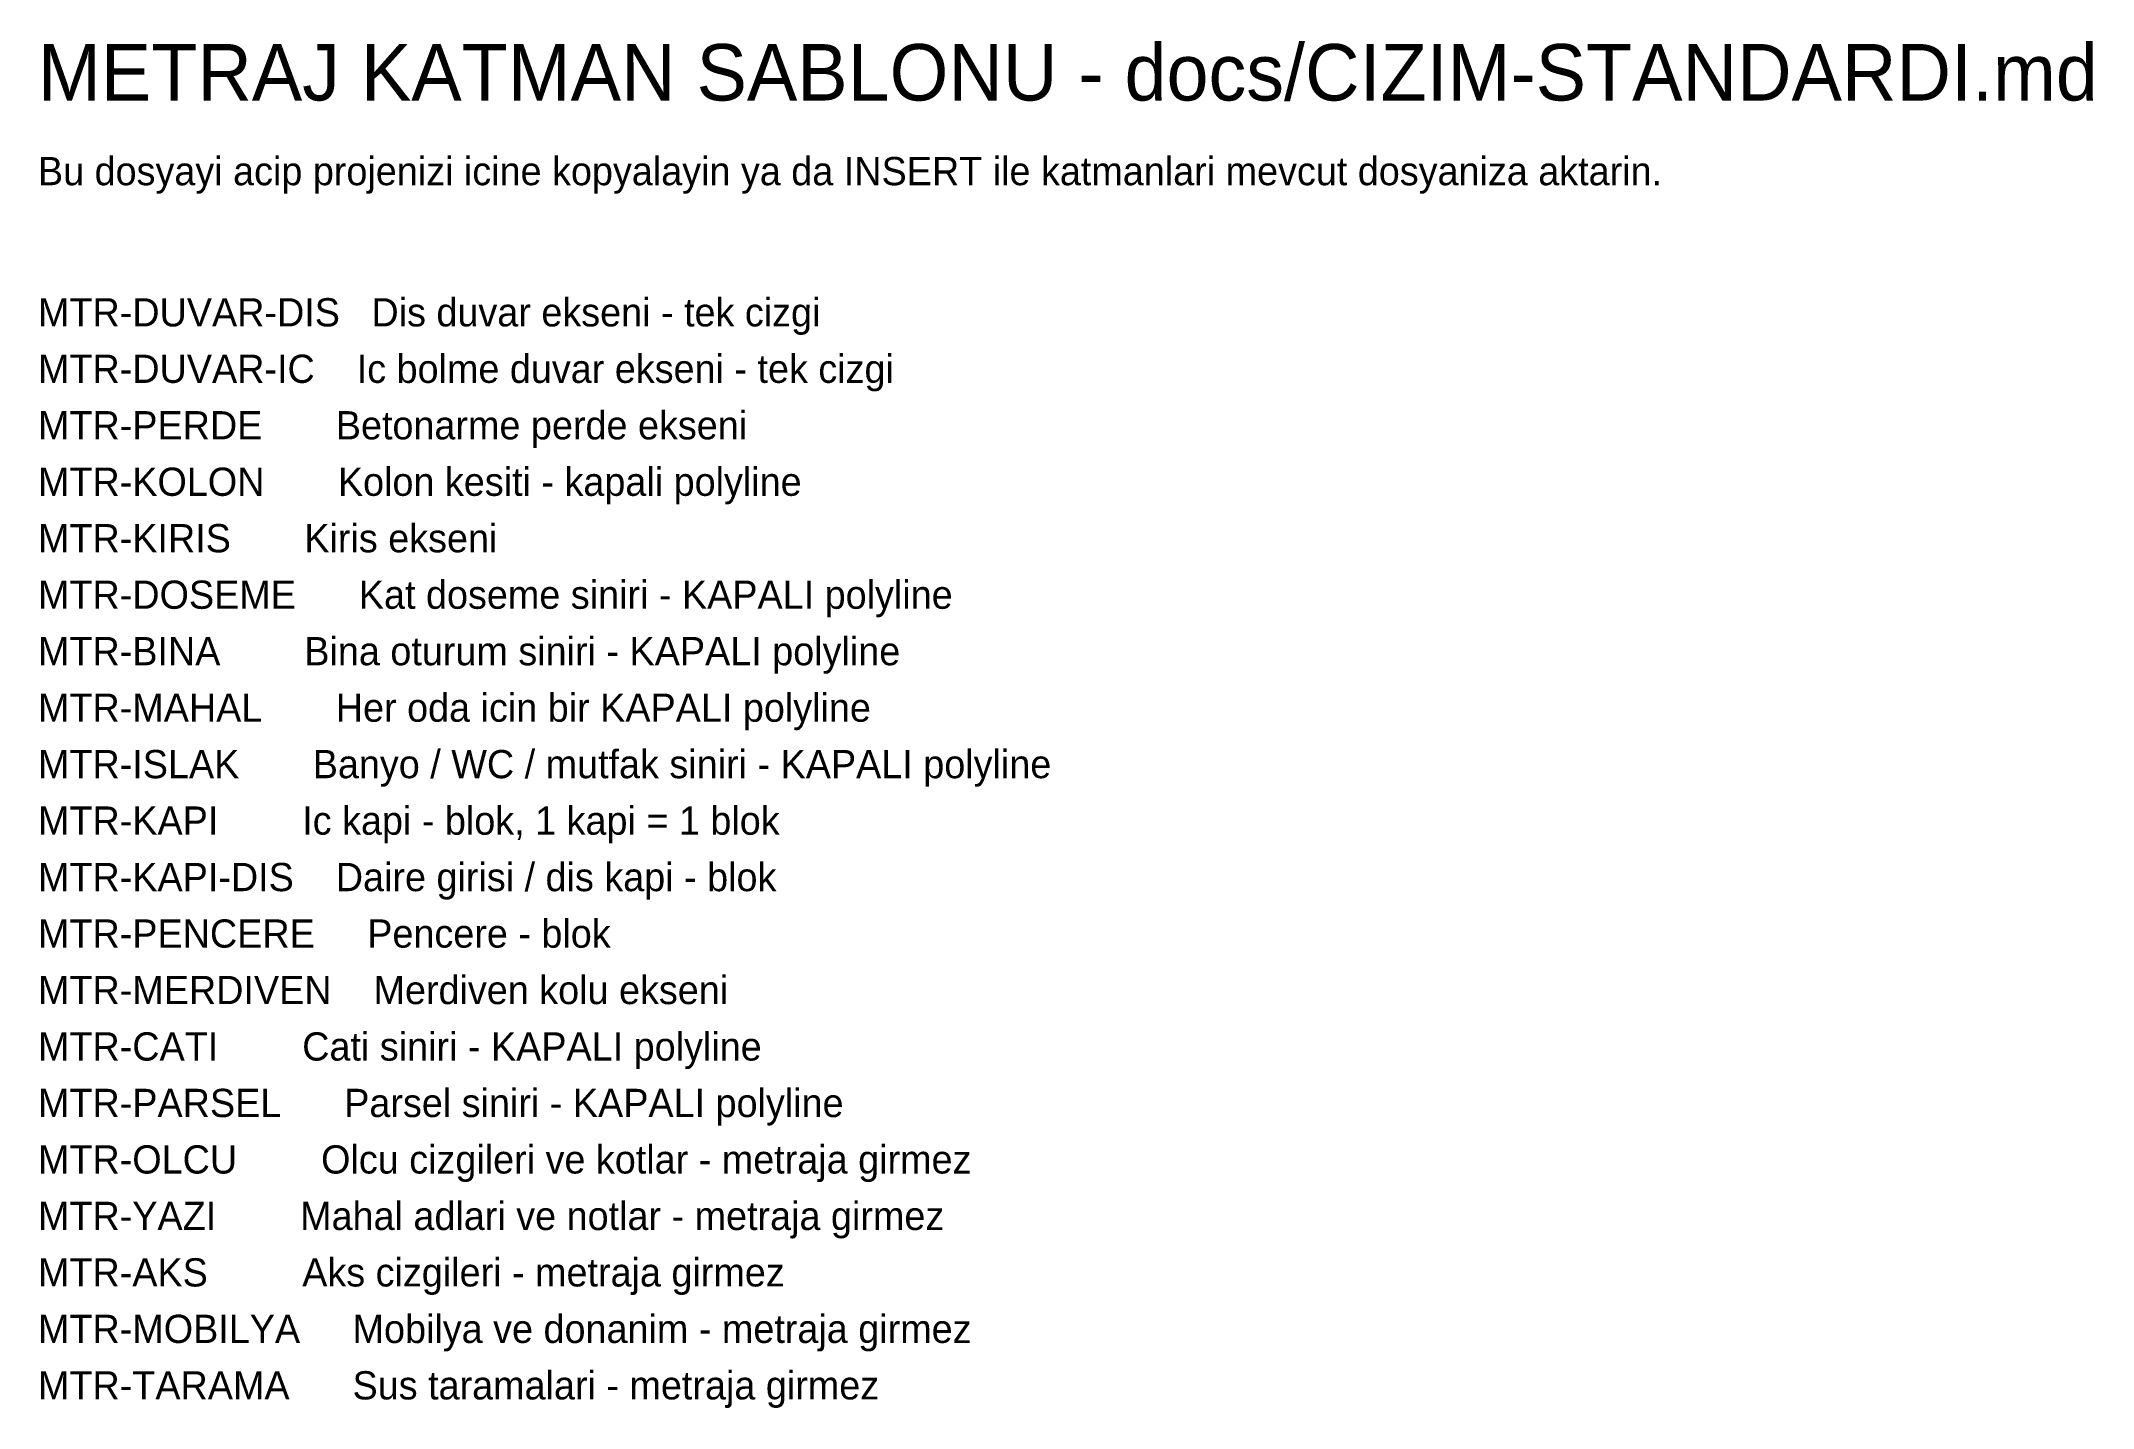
# Model space of a CAD drawing. Header units: centimetres. Extents: x 1 to 728, y -383 to 101.
import ezdxf

# ---------------------------------------------------------------- set-up
doc = ezdxf.new("R2010")
doc.units = ezdxf.units.CM
doc.layers.add('MTR-YAZI', color=9, linetype='Continuous')

msp = doc.modelspace()

# ---------------------------------------------------------------- texts
at = {"layer": 'MTR-YAZI'}
for s, height, p in [('METRAJ KATMAN SABLONU - docs/CIZIM-STANDARDI.md', 20, (0, 80)), ('Bu dosyayi acip projenizi icine kopyalayin ya da INSERT ile katmanlari mevcut dosyaniza aktarin.', 10, (0, 50)), ('MTR-DUVAR-DIS   Dis duvar ekseni - tek cizgi', 10, (0, 0)), ('MTR-DUVAR-IC    Ic bolme duvar ekseni - tek cizgi', 10, (0, -20)), ('MTR-PERDE       Betonarme perde ekseni', 10, (0, -40)), ('MTR-KOLON       Kolon kesiti - kapali polyline', 10, (0, -60)), ('MTR-KIRIS       Kiris ekseni', 10, (0, -80)), ('MTR-DOSEME      Kat doseme siniri - KAPALI polyline', 10, (0, -100)), ('MTR-BINA        Bina oturum siniri - KAPALI polyline', 10, (0, -120)), ('MTR-MAHAL       Her oda icin bir KAPALI polyline', 10, (0, -140)), ('MTR-ISLAK       Banyo / WC / mutfak siniri - KAPALI polyline', 10, (0, -160)), ('MTR-KAPI        Ic kapi - blok, 1 kapi = 1 blok', 10, (0, -180)), ('MTR-KAPI-DIS    Daire girisi / dis kapi - blok', 10, (0, -200)), ('MTR-PENCERE     Pencere - blok', 10, (0, -220)), ('MTR-MERDIVEN    Merdiven kolu ekseni', 10, (0, -240)), ('MTR-CATI        Cati siniri - KAPALI polyline', 10, (0, -260)), ('MTR-PARSEL      Parsel siniri - KAPALI polyline', 10, (0, -280)), ('MTR-OLCU        Olcu cizgileri ve kotlar - metraja girmez', 10, (0, -300)), ('MTR-YAZI        Mahal adlari ve notlar - metraja girmez', 10, (0, -320)), ('MTR-AKS         Aks cizgileri - metraja girmez', 10, (0, -340)), ('MTR-MOBILYA     Mobilya ve donanim - metraja girmez', 10, (0, -360)), ('MTR-TARAMA      Sus taramalari - metraja girmez', 10, (0, -380))]:
    msp.add_text(s, height=height, dxfattribs=at).set_placement(p)

doc.saveas('drawing.dxf')
